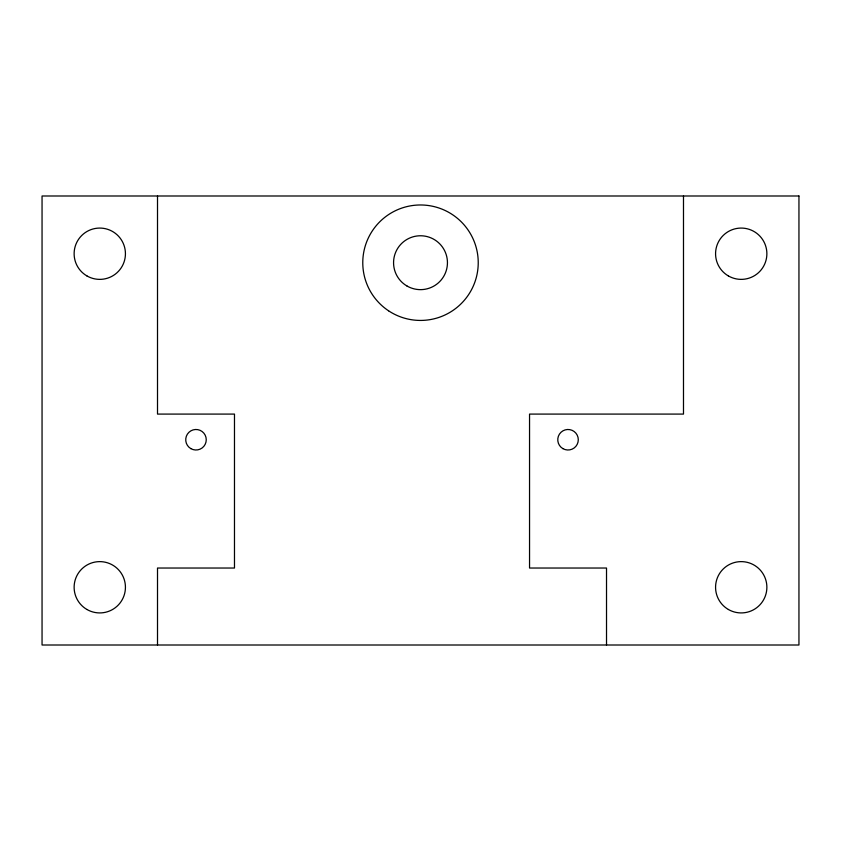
<?xml version="1.0" encoding="UTF-8"?>
<svg xmlns="http://www.w3.org/2000/svg" width="841" height="841" viewBox="0 0 841 841"><rect width="100%" height="100%" fill="white"/><g stroke="black" fill="none" stroke-linecap="round" stroke-linejoin="round"><path stroke-width="1.26" d="M683.491 195.995L683.491 414.087L529.546 414.087L529.546 568.032L606.519 568.032L606.519 645.005M157.509 195.995L157.509 414.087L234.481 414.087L234.481 568.032L157.509 568.032L157.509 645.005M798.95 195.995L42.05 195.995L42.05 645.005L798.95 645.005L798.95 195.995M86.949 609.494A25.661 25.661 0 0 0 125.435 587.27A25.661 25.661 0 0 0 86.949 565.057A25.661 25.661 0 0 0 86.949 609.494M86.949 275.943A25.661 25.661 0 0 0 125.435 253.73A25.661 25.661 0 0 0 86.949 231.506A25.661 25.661 0 0 0 86.949 275.943M190.865 448.631A10.26 10.26 0 0 0 206.255 439.748A10.26 10.26 0 0 0 190.865 430.855A10.26 10.26 0 0 0 190.865 448.631M388.553 310.792A57.735 57.735 0 0 0 478.119 266.334A57.735 57.735 0 0 0 394.828 210.996A57.735 57.735 0 0 0 388.553 310.792M728.39 275.943A25.661 25.661 0 0 0 766.876 253.73A25.661 25.661 0 0 0 728.39 231.506A25.661 25.661 0 0 0 728.39 275.943M728.39 609.494A25.661 25.661 0 0 0 766.876 587.27A25.661 25.661 0 0 0 728.39 565.057A25.661 25.661 0 0 0 728.39 609.494M562.902 448.631A10.26 10.26 0 0 0 578.293 439.748A10.26 10.26 0 0 0 562.902 430.855A10.26 10.26 0 0 0 562.902 448.631M407.033 286.035A26.944 26.944 0 0 0 447.444 262.707A26.944 26.944 0 0 0 407.033 239.37A26.944 26.944 0 0 0 407.033 286.035"/></g></svg>
